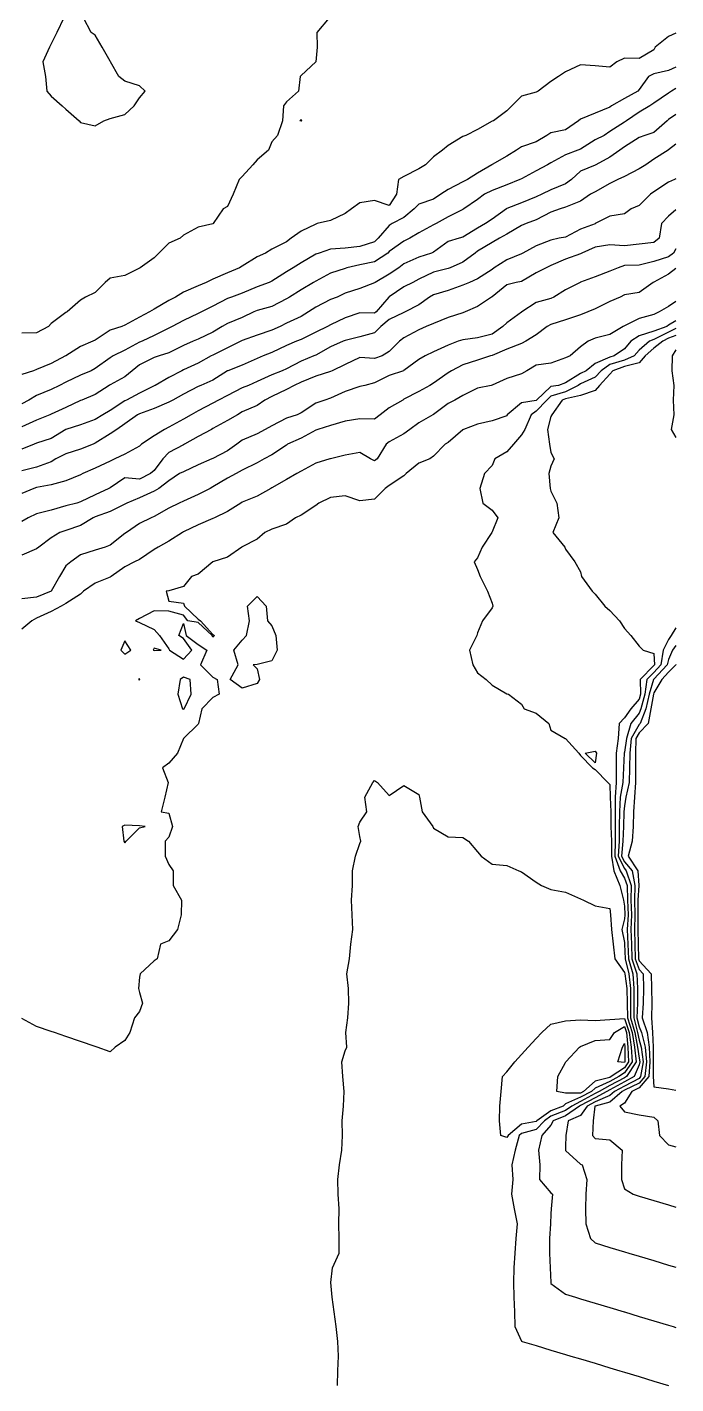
# Model space of a CAD drawing. Header units: metres. Extents: x 2681030 to 2681330, y 1246000 to 1246290.
# Drawn here: x 2681307.93 to 2681330, y 1246029.81 to 1246075.93 of the extents above; entities that cross this region are included whole.
import ezdxf

# ---------------------------------------------------------------- set-up
doc = ezdxf.new("R2010")
doc.units = ezdxf.units.M
doc.layers.add('BASIS_HOEHENLINIEN', color=8, linetype='Continuous')

msp = doc.modelspace()

# ---------------------------------------------------------------- linework, layer by layer
at = {"layer": 'BASIS_HOEHENLINIEN'}
for points, elevation in [([(2681318.206, 1246076.25), (2681317.789, 1246075.75), (2681317.8, 1246075.25), (2681317.751, 1246074.75), (2681317.75, 1246074.749), (2681317.25, 1246074.286), (2681317.224, 1246074.25), (2681317.16, 1246073.75), (2681316.75, 1246073.386), (2681316.649, 1246073.25), (2681316.621, 1246072.75), (2681316.445, 1246072.25), (2681316.25, 1246072.029), (2681316.137, 1246071.75), (2681315.75, 1246071.413), (2681315.612, 1246071.25), (2681315.25, 1246070.848), (2681315.146, 1246070.75), (2681314.939, 1246070.25), (2681314.75, 1246069.831), (2681314.599, 1246069.75), (2681314.258, 1246069.25), (2681314.25, 1246069.244), (2681313.75, 1246069.126), (2681313.25, 1246068.855), (2681313.138, 1246068.75), (2681312.75, 1246068.581), (2681312.408, 1246068.25), (2681312.25, 1246068.091), (2681311.771, 1246067.75), (2681311.75, 1246067.73), (2681311.25, 1246067.491), (2681310.75, 1246067.391), (2681310.58, 1246067.25), (2681310.25, 1246066.904), (2681309.915, 1246066.75), (2681309.75, 1246066.642), (2681309.288, 1246066.25), (2681309.25, 1246066.224), (2681308.75, 1246065.857), (2681308.656, 1246065.75), (2681308.25, 1246065.534), (2681307.75, 1246065.523)], 437), ([(2681309.18, 1246076.25), (2681308.938, 1246075.75), (2681308.75, 1246075.362), (2681308.696, 1246075.25), (2681308.462, 1246074.75), (2681308.56, 1246074.25), (2681308.601, 1246073.75), (2681308.75, 1246073.588), (2681309.119, 1246073.25), (2681309.25, 1246073.136), (2681309.703, 1246072.75), (2681309.75, 1246072.69), (2681310.25, 1246072.572)], 437), ([(2681310.25, 1246072.572), (2681310.541, 1246072.75), (2681310.75, 1246072.829), (2681311.25, 1246072.962), (2681311.57, 1246073.25), (2681311.75, 1246073.523), (2681311.95, 1246073.75), (2681311.75, 1246073.929), (2681311.25, 1246074.088), (2681311.047, 1246074.25), (2681310.771, 1246074.75), (2681310.75, 1246074.776), (2681310.477, 1246075.25), (2681310.25, 1246075.662), (2681310.105, 1246075.75), (2681309.849, 1246076.25)], 437), ([(2681330, 1246075.729), (2681329.75, 1246075.606), (2681329.291, 1246075.25), (2681329.25, 1246075.153), (2681328.75, 1246074.865), (2681328.25, 1246074.87), (2681327.991, 1246074.75), (2681327.75, 1246074.574), (2681327.25, 1246074.611), (2681326.75, 1246074.652), (2681326.25, 1246074.409), (2681326.008, 1246074.25), (2681325.75, 1246074.077), (2681325.317, 1246073.75), (2681325.25, 1246073.724), (2681324.75, 1246073.585), (2681324.423, 1246073.25), (2681324.25, 1246073.086), (2681323.796, 1246072.75), (2681323.75, 1246072.729), (2681323.25, 1246072.448), (2681322.859, 1246072.25), (2681322.75, 1246072.211), (2681322.25, 1246071.909), (2681322.056, 1246071.75), (2681321.75, 1246071.521), (2681321.479, 1246071.25), (2681321.25, 1246071.108), (2681320.75, 1246070.849), (2681320.565, 1246070.75), (2681320.493, 1246070.25), (2681320.25, 1246069.868), (2681319.75, 1246070.041), (2681319.25, 1246069.962), (2681318.962, 1246069.75), (2681318.75, 1246069.593), (2681318.25, 1246069.356), (2681317.797, 1246069.25), (2681317.75, 1246069.235), (2681317.25, 1246068.993), (2681316.914, 1246068.75), (2681316.75, 1246068.633), (2681316.25, 1246068.384), (2681316.038, 1246068.25), (2681315.75, 1246068.116), (2681315.25, 1246067.803), (2681315.158, 1246067.75), (2681314.75, 1246067.573), (2681314.25, 1246067.363), (2681314.016, 1246067.25), (2681313.75, 1246067.139), (2681313.25, 1246066.921), (2681312.98, 1246066.75), (2681312.75, 1246066.636), (2681312.25, 1246066.347), (2681312.098, 1246066.25), (2681311.75, 1246066.066), (2681311.25, 1246065.797), (2681311.147, 1246065.75), (2681310.75, 1246065.623), (2681310.25, 1246065.289), (2681310.167, 1246065.25), (2681309.75, 1246065.076), (2681309.25, 1246064.758), (2681309.236, 1246064.75), (2681308.75, 1246064.495), (2681308.25, 1246064.285), (2681308.148, 1246064.25), (2681307.75, 1246064.117)], 436.5), ([(2681330, 1246074.574), (2681329.75, 1246074.451), (2681329.25, 1246074.343), (2681329.066, 1246074.25), (2681328.75, 1246073.811), (2681328.7, 1246073.75), (2681328.25, 1246073.5), (2681327.813, 1246073.25), (2681327.75, 1246073.205), (2681327.25, 1246073.01), (2681326.75, 1246072.797), (2681326.683, 1246072.75), (2681326.25, 1246072.44), (2681325.75, 1246072.331), (2681325.612, 1246072.25), (2681325.25, 1246072.027), (2681324.75, 1246071.857), (2681324.577, 1246071.75), (2681324.25, 1246071.546), (2681323.75, 1246071.256), (2681323.739, 1246071.25), (2681323.25, 1246070.969), (2681322.909, 1246070.75), (2681322.75, 1246070.665), (2681322.25, 1246070.409), (2681322.005, 1246070.25), (2681321.75, 1246070.086), (2681321.25, 1246069.908), (2681321.1, 1246069.75), (2681320.75, 1246069.456), (2681320.343, 1246069.25), (2681320.25, 1246069.181), (2681319.867, 1246068.75), (2681319.75, 1246068.63), (2681319.25, 1246068.47), (2681318.75, 1246068.41), (2681318.25, 1246068.387), (2681317.865, 1246068.25), (2681317.75, 1246068.21), (2681317.25, 1246067.921), (2681316.979, 1246067.75), (2681316.75, 1246067.612), (2681316.25, 1246067.292), (2681316.159, 1246067.25), (2681315.75, 1246067.098), (2681315.25, 1246066.883), (2681314.88, 1246066.75), (2681314.75, 1246066.699), (2681314.25, 1246066.446), (2681313.864, 1246066.25), (2681313.75, 1246066.194), (2681313.25, 1246065.956), (2681312.867, 1246065.75), (2681312.75, 1246065.694), (2681312.25, 1246065.449), (2681311.843, 1246065.25), (2681311.75, 1246065.215), (2681311.25, 1246064.951), (2681310.854, 1246064.75), (2681310.75, 1246064.687), (2681310.25, 1246064.329), (2681310.105, 1246064.25), (2681309.75, 1246064.097), (2681309.25, 1246063.856), (2681309.035, 1246063.75), (2681308.75, 1246063.614), (2681308.25, 1246063.405), (2681307.993, 1246063.25), (2681307.75, 1246063.124)], 436), ([(2681330, 1246073.842), (2681329.846, 1246073.75), (2681329.75, 1246073.683), (2681329.25, 1246073.35), (2681329.111, 1246073.25), (2681328.75, 1246073.038), (2681328.322, 1246072.75), (2681328.25, 1246072.702), (2681327.75, 1246072.377), (2681327.564, 1246072.25), (2681327.25, 1246072.096), (2681326.75, 1246071.786), (2681326.664, 1246071.75), (2681326.25, 1246071.587), (2681325.75, 1246071.315), (2681325.628, 1246071.25), (2681325.25, 1246071.046), (2681324.75, 1246070.772), (2681324.686, 1246070.75), (2681324.25, 1246070.574), (2681323.75, 1246070.379), (2681323.494, 1246070.25), (2681323.25, 1246070.072), (2681322.785, 1246069.75), (2681322.75, 1246069.728), (2681322.25, 1246069.483), (2681321.84, 1246069.25), (2681321.75, 1246069.204), (2681321.25, 1246068.938), (2681320.951, 1246068.75), (2681320.75, 1246068.649), (2681320.25, 1246068.304), (2681320.197, 1246068.25), (2681319.75, 1246067.951), (2681319.25, 1246067.851), (2681318.807, 1246067.75), (2681318.75, 1246067.728), (2681318.25, 1246067.568), (2681317.75, 1246067.292), (2681317.674, 1246067.25), (2681317.25, 1246067.003), (2681316.861, 1246066.75), (2681316.75, 1246066.69), (2681316.25, 1246066.433), (2681315.75, 1246066.301), (2681315.646, 1246066.25), (2681315.25, 1246066.053), (2681314.75, 1246065.854), (2681314.561, 1246065.75), (2681314.25, 1246065.557), (2681313.75, 1246065.325), (2681313.579, 1246065.25), (2681313.25, 1246065.112), (2681312.75, 1246064.856), (2681312.424, 1246064.75), (2681312.25, 1246064.695), (2681311.75, 1246064.45), (2681311.504, 1246064.25), (2681311.25, 1246064.046), (2681310.75, 1246063.77), (2681310.722, 1246063.75), (2681310.25, 1246063.441), (2681309.788, 1246063.25), (2681309.75, 1246063.233), (2681309.25, 1246063.004), (2681308.75, 1246062.769), (2681308.706, 1246062.75), (2681308.25, 1246062.564), (2681307.75, 1246062.338)], 435.5), ([(2681330, 1246072.964), (2681329.75, 1246072.785), (2681329.704, 1246072.75), (2681329.25, 1246072.351), (2681328.949, 1246072.25), (2681328.75, 1246072.174), (2681328.25, 1246071.86), (2681328.096, 1246071.75), (2681327.75, 1246071.51), (2681327.276, 1246071.25), (2681327.25, 1246071.234), (2681326.75, 1246071.028), (2681326.452, 1246070.75), (2681326.25, 1246070.6), (2681325.75, 1246070.402), (2681325.436, 1246070.25), (2681325.25, 1246070.16), (2681324.75, 1246069.959), (2681324.25, 1246069.761), (2681324.233, 1246069.75), (2681323.75, 1246069.402), (2681323.524, 1246069.25), (2681323.25, 1246069.096), (2681322.75, 1246068.788), (2681322.627, 1246068.75), (2681322.25, 1246068.642), (2681321.75, 1246068.283), (2681321.685, 1246068.25), (2681321.25, 1246068.11), (2681320.75, 1246067.88), (2681320.579, 1246067.75), (2681320.25, 1246067.537), (2681319.767, 1246067.25), (2681319.75, 1246067.236), (2681319.25, 1246067.048), (2681318.75, 1246066.883), (2681318.472, 1246066.75), (2681318.25, 1246066.667), (2681317.75, 1246066.411), (2681317.499, 1246066.25), (2681317.25, 1246066.088), (2681316.75, 1246065.86), (2681316.533, 1246065.75), (2681316.25, 1246065.624), (2681315.75, 1246065.458), (2681315.25, 1246065.273), (2681315.203, 1246065.25), (2681314.75, 1246065.031), (2681314.25, 1246064.782), (2681314.186, 1246064.75), (2681313.75, 1246064.511), (2681313.25, 1246064.279), (2681313.189, 1246064.25), (2681312.75, 1246064.023), (2681312.28, 1246063.75), (2681312.25, 1246063.737), (2681311.75, 1246063.487), (2681311.305, 1246063.25), (2681311.25, 1246063.226), (2681310.75, 1246062.897), (2681310.507, 1246062.75), (2681310.25, 1246062.595), (2681309.75, 1246062.409), (2681309.25, 1246062.251), (2681309.248, 1246062.25), (2681308.75, 1246061.942), (2681308.25, 1246061.786), (2681308.173, 1246061.75), (2681307.75, 1246061.582)], 435), ([(2681317.259, 1246072.75), (2681317.25, 1246072.735), (2681317.202, 1246072.75), (2681317.25, 1246072.785), (2681317.259, 1246072.75)], 437), ([(2681330, 1246071.949), (2681329.75, 1246071.755), (2681329.742, 1246071.75), (2681329.25, 1246071.438), (2681328.977, 1246071.25), (2681328.75, 1246071.108), (2681328.25, 1246070.857), (2681328.022, 1246070.75), (2681327.75, 1246070.609), (2681327.25, 1246070.331), (2681327.096, 1246070.25), (2681326.75, 1246070.012), (2681326.25, 1246069.81), (2681326.063, 1246069.75), (2681325.75, 1246069.643), (2681325.25, 1246069.377), (2681324.908, 1246069.25), (2681324.75, 1246069.186), (2681324.25, 1246068.892), (2681324.002, 1246068.75), (2681323.75, 1246068.612), (2681323.25, 1246068.315), (2681323.171, 1246068.25), (2681322.75, 1246067.945), (2681322.317, 1246067.75), (2681322.25, 1246067.721), (2681321.75, 1246067.604), (2681321.25, 1246067.358), (2681321.046, 1246067.25), (2681320.75, 1246067.101), (2681320.25, 1246066.76), (2681320.239, 1246066.75), (2681319.802, 1246066.25), (2681319.75, 1246066.205), (2681319.25, 1246066.218), (2681318.75, 1246066.045), (2681318.25, 1246065.808), (2681318.147, 1246065.75), (2681317.75, 1246065.561), (2681317.25, 1246065.313), (2681317.09, 1246065.25), (2681316.75, 1246065.108), (2681316.25, 1246064.869), (2681315.96, 1246064.75), (2681315.75, 1246064.665), (2681315.25, 1246064.434), (2681314.763, 1246064.25), (2681314.75, 1246064.245), (2681314.25, 1246063.933), (2681313.835, 1246063.75), (2681313.75, 1246063.717), (2681313.25, 1246063.449), (2681312.888, 1246063.25), (2681312.75, 1246063.177), (2681312.25, 1246062.97), (2681311.75, 1246062.78), (2681311.682, 1246062.75), (2681311.25, 1246062.444), (2681310.977, 1246062.25), (2681310.75, 1246062.102), (2681310.25, 1246061.781), (2681310.174, 1246061.75), (2681309.75, 1246061.586), (2681309.25, 1246061.427), (2681308.91, 1246061.25), (2681308.75, 1246061.155), (2681308.25, 1246060.972), (2681307.75, 1246060.846)], 434.5), ([(2681330, 1246070.775), (2681329.95, 1246070.75), (2681329.75, 1246070.66), (2681329.25, 1246070.329), (2681329.131, 1246070.25), (2681328.75, 1246069.867), (2681328.484, 1246069.75), (2681328.25, 1246069.578), (2681327.75, 1246069.503), (2681327.256, 1246069.25), (2681327.25, 1246069.248), (2681326.75, 1246069.062), (2681326.25, 1246068.794), (2681326.027, 1246068.75), (2681325.75, 1246068.691), (2681325.25, 1246068.499), (2681324.791, 1246068.25), (2681324.75, 1246068.227), (2681324.25, 1246068.018), (2681323.822, 1246067.75), (2681323.75, 1246067.692), (2681323.25, 1246067.376), (2681322.975, 1246067.25), (2681322.75, 1246067.159), (2681322.25, 1246066.973), (2681321.75, 1246066.828), (2681321.618, 1246066.75), (2681321.25, 1246066.487), (2681320.791, 1246066.25), (2681320.75, 1246066.23), (2681320.25, 1246065.986), (2681319.965, 1246065.75), (2681319.75, 1246065.534), (2681319.25, 1246065.406), (2681318.75, 1246065.275), (2681318.683, 1246065.25), (2681318.25, 1246065.063), (2681317.75, 1246064.778), (2681317.682, 1246064.75), (2681317.25, 1246064.574), (2681316.75, 1246064.311), (2681316.61, 1246064.25), (2681316.25, 1246064.105), (2681315.75, 1246063.877), (2681315.459, 1246063.75), (2681315.25, 1246063.668), (2681314.75, 1246063.408), (2681314.441, 1246063.25), (2681314.25, 1246063.15), (2681313.75, 1246062.886), (2681313.51, 1246062.75), (2681313.25, 1246062.602), (2681312.75, 1246062.334), (2681312.606, 1246062.25), (2681312.25, 1246062.031), (2681311.821, 1246061.75), (2681311.75, 1246061.684), (2681311.25, 1246061.412), (2681310.915, 1246061.25), (2681310.75, 1246061.171), (2681310.25, 1246060.94), (2681309.829, 1246060.75), (2681309.75, 1246060.714), (2681309.25, 1246060.504), (2681308.75, 1246060.364), (2681308.25, 1246060.282), (2681308.161, 1246060.25), (2681307.75, 1246060.079)], 434), ([(2681330, 1246069.716), (2681329.75, 1246069.507), (2681329.513, 1246069.25), (2681329.43, 1246068.75), (2681329.25, 1246068.606), (2681328.75, 1246068.547), (2681328.25, 1246068.5), (2681327.75, 1246068.525), (2681327.25, 1246068.452), (2681326.802, 1246068.25), (2681326.75, 1246068.223), (2681326.25, 1246068.046), (2681325.75, 1246067.827), (2681325.592, 1246067.75), (2681325.25, 1246067.575), (2681324.75, 1246067.284), (2681324.572, 1246067.25), (2681324.25, 1246067.166), (2681323.75, 1246066.762), (2681323.726, 1246066.75), (2681323.25, 1246066.436), (2681322.828, 1246066.25), (2681322.75, 1246066.219), (2681322.25, 1246066.063), (2681321.75, 1246065.859), (2681321.506, 1246065.75), (2681321.25, 1246065.637), (2681320.75, 1246065.369), (2681320.598, 1246065.25), (2681320.25, 1246064.9), (2681320.012, 1246064.75), (2681319.75, 1246064.663), (2681319.25, 1246064.702), (2681318.75, 1246064.465), (2681318.303, 1246064.25), (2681318.25, 1246064.227), (2681317.75, 1246064.061), (2681317.25, 1246063.855), (2681317.01, 1246063.75), (2681316.75, 1246063.615), (2681316.25, 1246063.373), (2681316.017, 1246063.25), (2681315.75, 1246063.065), (2681315.25, 1246062.852), (2681315.084, 1246062.75), (2681314.75, 1246062.557), (2681314.25, 1246062.279), (2681314.203, 1246062.25), (2681313.75, 1246062.015), (2681313.282, 1246061.75), (2681313.25, 1246061.725), (2681312.75, 1246061.471), (2681312.543, 1246061.25), (2681312.25, 1246060.858), (2681312.131, 1246060.75), (2681311.75, 1246060.557), (2681311.25, 1246060.602), (2681310.75, 1246060.271), (2681310.709, 1246060.25), (2681310.25, 1246060.034), (2681309.75, 1246059.788), (2681309.624, 1246059.75), (2681309.25, 1246059.65), (2681308.75, 1246059.512), (2681308.25, 1246059.379), (2681307.968, 1246059.25), (2681307.75, 1246059.124)], 433.5), ([(2681330, 1246068.396), (2681329.914, 1246068.25), (2681329.75, 1246068.122), (2681329.25, 1246067.967), (2681328.75, 1246067.834), (2681328.25, 1246067.828), (2681328.038, 1246067.75), (2681327.75, 1246067.631), (2681327.25, 1246067.442), (2681326.75, 1246067.255), (2681326.742, 1246067.25), (2681326.25, 1246067.002), (2681325.851, 1246066.75), (2681325.75, 1246066.7), (2681325.25, 1246066.572), (2681324.761, 1246066.25), (2681324.75, 1246066.244), (2681324.25, 1246065.878), (2681324.109, 1246065.75), (2681323.75, 1246065.495), (2681323.25, 1246065.372), (2681322.75, 1246065.301), (2681322.599, 1246065.25), (2681322.25, 1246065.114), (2681321.75, 1246064.887), (2681321.475, 1246064.75), (2681321.25, 1246064.626), (2681320.75, 1246064.256), (2681320.731, 1246064.25), (2681320.25, 1246064.086), (2681319.75, 1246063.839), (2681319.418, 1246063.75), (2681319.25, 1246063.71), (2681318.75, 1246063.544), (2681318.25, 1246063.316), (2681318.056, 1246063.25), (2681317.75, 1246063.144), (2681317.25, 1246062.815), (2681317.119, 1246062.75), (2681316.75, 1246062.634), (2681316.25, 1246062.376), (2681316.027, 1246062.25), (2681315.75, 1246062.103), (2681315.25, 1246061.888), (2681315.061, 1246061.75), (2681314.75, 1246061.526), (2681314.25, 1246061.266), (2681314.216, 1246061.25), (2681313.75, 1246061.045), (2681313.25, 1246060.814), (2681313.119, 1246060.75), (2681312.75, 1246060.501), (2681312.412, 1246060.25), (2681312.25, 1246060.151), (2681311.75, 1246059.93), (2681311.32, 1246059.75), (2681311.25, 1246059.716), (2681310.75, 1246059.459), (2681310.25, 1246059.286), (2681310.175, 1246059.25), (2681309.75, 1246058.987), (2681309.25, 1246058.822), (2681309.045, 1246058.75), (2681308.75, 1246058.568), (2681308.332, 1246058.25), (2681308.25, 1246058.193), (2681307.75, 1246057.981)], 433), ([(2681330, 1246067.721), (2681329.75, 1246067.531), (2681329.25, 1246067.262), (2681329.227, 1246067.25), (2681328.75, 1246066.913), (2681328.25, 1246066.83), (2681328.105, 1246066.75), (2681327.75, 1246066.605), (2681327.25, 1246066.358), (2681327.007, 1246066.25), (2681326.75, 1246066.154), (2681326.25, 1246065.983), (2681325.75, 1246065.821), (2681325.616, 1246065.75), (2681325.25, 1246065.47), (2681324.897, 1246065.25), (2681324.75, 1246065.179), (2681324.25, 1246064.984), (2681323.75, 1246064.764), (2681323.697, 1246064.75), (2681323.25, 1246064.611), (2681322.75, 1246064.444), (2681322.365, 1246064.25), (2681322.25, 1246064.179), (2681321.75, 1246063.822), (2681321.631, 1246063.75), (2681321.25, 1246063.547), (2681320.75, 1246063.279), (2681320.714, 1246063.25), (2681320.25, 1246062.986), (2681319.935, 1246062.75), (2681319.75, 1246062.6), (2681319.25, 1246062.613), (2681318.75, 1246062.531), (2681318.25, 1246062.391), (2681317.815, 1246062.25), (2681317.75, 1246062.228), (2681317.25, 1246061.955), (2681316.791, 1246061.75), (2681316.75, 1246061.721), (2681316.25, 1246061.386), (2681315.99, 1246061.25), (2681315.75, 1246061.116), (2681315.25, 1246060.873), (2681315.036, 1246060.75), (2681314.75, 1246060.6), (2681314.25, 1246060.303), (2681314.154, 1246060.25), (2681313.75, 1246060.039), (2681313.25, 1246059.814), (2681313.103, 1246059.75), (2681312.75, 1246059.571), (2681312.25, 1246059.292), (2681312.144, 1246059.25), (2681311.75, 1246059.058), (2681311.307, 1246058.75), (2681311.25, 1246058.711), (2681310.75, 1246058.316), (2681310.584, 1246058.25), (2681310.25, 1246058.151), (2681309.75, 1246057.988), (2681309.417, 1246057.75), (2681309.25, 1246057.619), (2681309.026, 1246057.25), (2681308.75, 1246056.756), (2681308.745, 1246056.75), (2681308.25, 1246056.55), (2681307.75, 1246056.497)], 432.5), ([(2681330, 1246066.598), (2681329.75, 1246066.434), (2681329.436, 1246066.25), (2681329.25, 1246066.155), (2681328.75, 1246066.026), (2681328.25, 1246065.777), (2681328.202, 1246065.75), (2681327.75, 1246065.477), (2681327.25, 1246065.359), (2681327.018, 1246065.25), (2681326.75, 1246065.062), (2681326.398, 1246064.75), (2681326.25, 1246064.683), (2681325.75, 1246064.507), (2681325.25, 1246064.44), (2681324.924, 1246064.25), (2681324.75, 1246064.148), (2681324.25, 1246063.982), (2681323.75, 1246063.756), (2681323.717, 1246063.75), (2681323.25, 1246063.66), (2681322.75, 1246063.405), (2681322.479, 1246063.25), (2681322.25, 1246063.132), (2681321.75, 1246062.762), (2681321.726, 1246062.75), (2681321.25, 1246062.481), (2681320.952, 1246062.25), (2681320.75, 1246062.105), (2681320.25, 1246061.829), (2681320.146, 1246061.75), (2681319.841, 1246061.25), (2681319.75, 1246061.191), (2681319.615, 1246061.25), (2681319.25, 1246061.465), (2681318.75, 1246061.382), (2681318.25, 1246061.258), (2681318.224, 1246061.25), (2681317.75, 1246061.103), (2681317.25, 1246060.829), (2681317.108, 1246060.75), (2681316.75, 1246060.556), (2681316.25, 1246060.264), (2681316.225, 1246060.25), (2681315.75, 1246059.987), (2681315.25, 1246059.781), (2681315.195, 1246059.75), (2681314.75, 1246059.464), (2681314.301, 1246059.25), (2681314.25, 1246059.222), (2681313.75, 1246059.006), (2681313.25, 1246058.768), (2681313.215, 1246058.75), (2681312.75, 1246058.454), (2681312.393, 1246058.25), (2681312.25, 1246058.167), (2681311.75, 1246057.828), (2681311.588, 1246057.75), (2681311.25, 1246057.584), (2681310.791, 1246057.25), (2681310.75, 1246057.226), (2681310.25, 1246057.025), (2681309.849, 1246056.75), (2681309.75, 1246056.648), (2681309.25, 1246056.338), (2681309.085, 1246056.25), (2681308.75, 1246056.06), (2681308.25, 1246055.842), (2681308.085, 1246055.75), (2681307.75, 1246055.458)], 432), ([(2681330, 1246065.947), (2681329.75, 1246065.792), (2681329.69, 1246065.75), (2681329.25, 1246065.594), (2681328.75, 1246065.44), (2681328.464, 1246065.25), (2681328.25, 1246064.989), (2681327.903, 1246064.75), (2681327.75, 1246064.714), (2681327.25, 1246064.494), (2681326.943, 1246064.25), (2681326.75, 1246064.158), (2681326.25, 1246063.84), (2681326.005, 1246063.75), (2681325.75, 1246063.716), (2681325.263, 1246063.25), (2681325.25, 1246063.236), (2681324.75, 1246063.158), (2681324.263, 1246062.75), (2681324.25, 1246062.717), (2681323.75, 1246062.544), (2681323.25, 1246062.431), (2681322.777, 1246062.25), (2681322.75, 1246062.234), (2681322.25, 1246061.808), (2681322.15, 1246061.75), (2681321.75, 1246061.345), (2681321.632, 1246061.25), (2681321.25, 1246061.104), (2681320.825, 1246060.75), (2681320.75, 1246060.674), (2681320.25, 1246060.352), (2681320.107, 1246060.25), (2681319.75, 1246059.884), (2681319.25, 1246059.825), (2681318.75, 1246059.997), (2681318.25, 1246059.937), (2681317.855, 1246059.75), (2681317.75, 1246059.667), (2681317.25, 1246059.342), (2681317.06, 1246059.25), (2681316.75, 1246059.028), (2681316.25, 1246058.858), (2681316.022, 1246058.75), (2681315.75, 1246058.518), (2681315.25, 1246058.263), (2681315.231, 1246058.25), (2681314.75, 1246057.908), (2681314.25, 1246057.751), (2681314.249, 1246057.75), (2681313.75, 1246057.338), (2681313.518, 1246057.25), (2681313.25, 1246056.912), (2681312.75, 1246056.764), (2681312.659, 1246056.75), (2681312.75, 1246056.411), (2681313.25, 1246056.351), (2681313.288, 1246056.25), (2681313.75, 1246055.803), (2681313.831, 1246055.75), (2681314.25, 1246055.285), (2681314.3, 1246055.25), (2681314.25, 1246055.196), (2681314.225, 1246055.25), (2681313.75, 1246055.69), (2681313.394, 1246055.75), (2681313.25, 1246055.937), (2681312.75, 1246056.075), (2681312.25, 1246056.085), (2681311.75, 1246055.82), (2681311.622, 1246055.75), (2681311.75, 1246055.687), (2681312.25, 1246055.454), (2681312.435, 1246055.25), (2681312.75, 1246054.796), (2681312.778, 1246054.75), (2681313.25, 1246054.44), (2681313.533, 1246054.75), (2681313.25, 1246055.144), (2681313.09, 1246055.25), (2681313.25, 1246055.652), (2681313.342, 1246055.25), (2681313.75, 1246054.945), (2681314.045, 1246054.75), (2681313.828, 1246054.25), (2681314.25, 1246053.83), (2681314.396, 1246053.75), (2681314.463, 1246053.25), (2681314.25, 1246053.144), (2681313.877, 1246052.75), (2681313.761, 1246052.25), (2681313.75, 1246052.237), (2681313.25, 1246051.75), (2681313.25, 1246051.75), (2681313.044, 1246051.25), (2681312.75, 1246050.906), (2681312.534, 1246050.75), (2681312.733, 1246050.25), (2681312.618, 1246049.75), (2681312.49, 1246049.25), (2681312.75, 1246049.207), (2681312.876, 1246048.75), (2681312.75, 1246048.387), (2681312.623, 1246048.25), (2681312.627, 1246047.75), (2681312.75, 1246047.463), (2681312.895, 1246047.25), (2681312.896, 1246046.75), (2681313.179, 1246046.25), (2681313.167, 1246045.75), (2681313.045, 1246045.25), (2681312.75, 1246044.87), (2681312.472, 1246044.75), (2681312.354, 1246044.25), (2681312.25, 1246044.189), (2681311.77, 1246043.75), (2681311.75, 1246043.628), (2681311.718, 1246043.25), (2681311.75, 1246043.109), (2681311.854, 1246042.75), (2681311.75, 1246042.463), (2681311.587, 1246042.25), (2681311.427, 1246041.75), (2681311.25, 1246041.478), (2681310.927, 1246041.25), (2681310.75, 1246041.097), (2681310.309, 1246041.25), (2681310.25, 1246041.271), (2681309.75, 1246041.443), (2681309.25, 1246041.615), (2681308.859, 1246041.75), (2681308.75, 1246041.788), (2681308.25, 1246041.953), (2681307.75, 1246042.231)], 431.5), ([(2681330, 1246065.68), (2681329.75, 1246065.559), (2681329.25, 1246065.312), (2681329.105, 1246065.25), (2681328.75, 1246064.944), (2681328.584, 1246064.75), (2681328.25, 1246064.604), (2681327.75, 1246064.459), (2681327.458, 1246064.25), (2681327.25, 1246064.031), (2681326.75, 1246063.807), (2681326.674, 1246063.75), (2681326.25, 1246063.534), (2681325.75, 1246063.38), (2681325.614, 1246063.25), (2681325.25, 1246062.875), (2681325.072, 1246062.75), (2681324.867, 1246062.25), (2681324.75, 1246062.073), (2681324.477, 1246061.75), (2681324.25, 1246061.491), (2681323.839, 1246061.25), (2681323.75, 1246061.027), (2681323.484, 1246060.75), (2681323.333, 1246060.25), (2681323.432, 1246059.75), (2681323.75, 1246059.508), (2681323.943, 1246059.25), (2681323.75, 1246058.766), (2681323.742, 1246058.75), (2681323.405, 1246058.25), (2681323.25, 1246057.889), (2681323.137, 1246057.75), (2681323.25, 1246057.496), (2681323.346, 1246057.25), (2681323.594, 1246056.75), (2681323.75, 1246056.344), (2681323.772, 1246056.25), (2681323.75, 1246056.19), (2681323.421, 1246055.75), (2681323.25, 1246055.343), (2681323.228, 1246055.25), (2681322.974, 1246054.75), (2681323.098, 1246054.25), (2681323.25, 1246053.976), (2681323.544, 1246053.75), (2681323.75, 1246053.559), (2681324.25, 1246053.261), (2681324.303, 1246053.25), (2681324.75, 1246052.91), (2681324.837, 1246052.75), (2681325.25, 1246052.609), (2681325.678, 1246052.25), (2681325.75, 1246052.03), (2681326.229, 1246051.75), (2681326.25, 1246051.743), (2681326.699, 1246051.25), (2681326.75, 1246051.17), (2681327.164, 1246050.75), (2681327.25, 1246050.69), (2681327.68, 1246050.25), (2681327.75, 1246050.185), (2681327.767, 1246049.75), (2681327.784, 1246049.25), (2681327.792, 1246048.75), (2681327.806, 1246048.25), (2681327.811, 1246047.75), (2681327.891, 1246047.25), (2681328.098, 1246046.75), (2681328.216, 1246046.25), (2681328.25, 1246046.047), (2681328.261, 1246045.75), (2681328.25, 1246045.61), (2681328.158, 1246045.25), (2681328.25, 1246044.805), (2681328.254, 1246044.75), (2681328.273, 1246044.25), (2681328.398, 1246043.75), (2681328.451, 1246043.25), (2681328.455, 1246042.75), (2681328.458, 1246042.25), (2681328.603, 1246041.75), (2681328.695, 1246041.25), (2681328.75, 1246040.874), (2681328.769, 1246040.75), (2681328.75, 1246040.647), (2681328.583, 1246040.25), (2681328.25, 1246040.071), (2681327.75, 1246039.802), (2681327.653, 1246039.75), (2681327.25, 1246039.533), (2681326.75, 1246039.264), (2681326.724, 1246039.25), (2681326.25, 1246038.915), (2681325.829, 1246038.75), (2681325.75, 1246038.6), (2681325.435, 1246038.25), (2681325.326, 1246037.75), (2681325.369, 1246037.25), (2681325.357, 1246036.75), (2681325.75, 1246036.305), (2681325.798, 1246036.25), (2681325.759, 1246035.75), (2681325.75, 1246035.591), (2681325.732, 1246035.25), (2681325.696, 1246034.75), (2681325.706, 1246034.25), (2681325.723, 1246033.75), (2681325.741, 1246033.25), (2681325.75, 1246033.222), (2681326.25, 1246032.85), (2681326.583, 1246032.75), (2681326.75, 1246032.7), (2681327.25, 1246032.549), (2681327.75, 1246032.399), (2681328.246, 1246032.25), (2681328.25, 1246032.249), (2681328.75, 1246032.098), (2681329.25, 1246031.948), (2681329.75, 1246031.798), (2681329.908, 1246031.75), (2681330, 1246031.722)], 431), ([(2681330, 1246065.449), (2681329.75, 1246065.353), (2681329.555, 1246065.25), (2681329.25, 1246065.021), (2681328.958, 1246064.75), (2681328.75, 1246064.519), (2681328.25, 1246064.39), (2681327.857, 1246064.25), (2681327.75, 1246064.128), (2681327.404, 1246063.75), (2681327.25, 1246063.572), (2681326.75, 1246063.411), (2681326.25, 1246063.295), (2681326.133, 1246063.25), (2681325.784, 1246062.75), (2681325.75, 1246062.69), (2681325.638, 1246062.25), (2681325.695, 1246061.75), (2681325.75, 1246061.468), (2681325.856, 1246061.25), (2681325.75, 1246061.004), (2681325.678, 1246060.75), (2681325.718, 1246060.25), (2681325.75, 1246060.156), (2681325.947, 1246059.75), (2681326.014, 1246059.25), (2681325.811, 1246058.75), (2681326.225, 1246058.25), (2681326.25, 1246058.186), (2681326.563, 1246057.75), (2681326.75, 1246057.411), (2681326.792, 1246057.25), (2681327.155, 1246056.75), (2681327.25, 1246056.649), (2681327.583, 1246056.25), (2681327.75, 1246056.099), (2681328.082, 1246055.75), (2681328.25, 1246055.481), (2681328.466, 1246055.25), (2681328.75, 1246054.881), (2681328.889, 1246054.75), (2681329.25, 1246054.632), (2681329.275, 1246054.25), (2681329.25, 1246054.223), (2681328.784, 1246053.75), (2681328.798, 1246053.25), (2681328.75, 1246053.081), (2681328.468, 1246052.75), (2681328.25, 1246052.448), (2681328.072, 1246052.25), (2681328.031, 1246051.75), (2681327.968, 1246051.25), (2681327.972, 1246050.75), (2681327.972, 1246050.25), (2681327.938, 1246049.75), (2681327.933, 1246049.25), (2681327.934, 1246048.75), (2681327.936, 1246048.25), (2681327.926, 1246047.75), (2681328.105, 1246047.25), (2681328.25, 1246046.997), (2681328.339, 1246046.75), (2681328.357, 1246046.25), (2681328.374, 1246045.75), (2681328.341, 1246045.25), (2681328.369, 1246044.75), (2681328.387, 1246044.25), (2681328.538, 1246043.75), (2681328.574, 1246043.25), (2681328.572, 1246042.75), (2681328.566, 1246042.25), (2681328.698, 1246041.75), (2681328.75, 1246041.487), (2681328.817, 1246041.25), (2681328.884, 1246040.75), (2681328.801, 1246040.25), (2681328.75, 1246040.191), (2681328.25, 1246039.93), (2681327.915, 1246039.75), (2681327.75, 1246039.609), (2681327.25, 1246039.392), (2681326.986, 1246039.25), (2681326.75, 1246038.929), (2681326.338, 1246038.75), (2681326.257, 1246038.25), (2681326.25, 1246037.86), (2681326.248, 1246037.75), (2681326.25, 1246037.736), (2681326.75, 1246037.274), (2681326.807, 1246037.25), (2681326.972, 1246036.75), (2681326.939, 1246036.25), (2681326.922, 1246035.75), (2681326.939, 1246035.25), (2681327.091, 1246034.75), (2681327.25, 1246034.595), (2681327.75, 1246034.445), (2681328.25, 1246034.295), (2681328.398, 1246034.25), (2681328.75, 1246034.144), (2681329.25, 1246033.994), (2681329.75, 1246033.843), (2681330, 1246033.768)], 430.5), ([(2681330, 1246064.956), (2681329.876, 1246064.75), (2681329.865, 1246064.25), (2681329.933, 1246063.75), (2681329.91, 1246063.25), (2681329.93, 1246062.75), (2681329.841, 1246062.25), (2681330, 1246061.982)], 430), ([(2681315.836, 1246053.75), (2681315.75, 1246053.619), (2681315.25, 1246053.46), (2681314.842, 1246053.75), (2681315.113, 1246054.25), (2681314.961, 1246054.75), (2681315.25, 1246055.094), (2681315.396, 1246055.25), (2681315.493, 1246055.75), (2681315.432, 1246056.25), (2681315.75, 1246056.574), (2681316.064, 1246056.25), (2681316.109, 1246055.75), (2681316.25, 1246055.575), (2681316.391, 1246055.25), (2681316.432, 1246054.75), (2681316.25, 1246054.388), (2681315.75, 1246054.263), (2681315.618, 1246054.25), (2681315.75, 1246054.11), (2681315.836, 1246053.75)], 431.5), ([(2681330, 1246055.506), (2681329.844, 1246055.25), (2681329.75, 1246055.107), (2681329.564, 1246054.75), (2681329.486, 1246054.25), (2681329.25, 1246053.992), (2681329.012, 1246053.75), (2681328.944, 1246053.25), (2681328.811, 1246052.75), (2681328.75, 1246052.605), (2681328.467, 1246052.25), (2681328.322, 1246051.75), (2681328.25, 1246051.283), (2681328.241, 1246051.25), (2681328.215, 1246050.75), (2681328.198, 1246050.25), (2681328.109, 1246049.75), (2681328.083, 1246049.25), (2681328.076, 1246048.75), (2681328.066, 1246048.25), (2681328.04, 1246047.75), (2681328.25, 1246047.325), (2681328.313, 1246047.25), (2681328.474, 1246046.75), (2681328.472, 1246046.25), (2681328.486, 1246045.75), (2681328.464, 1246045.25), (2681328.485, 1246044.75), (2681328.5, 1246044.25), (2681328.677, 1246043.75), (2681328.696, 1246043.25), (2681328.689, 1246042.75), (2681328.675, 1246042.25), (2681328.75, 1246041.946), (2681328.834, 1246041.75), (2681328.953, 1246041.25), (2681328.999, 1246040.75), (2681328.942, 1246040.25), (2681328.75, 1246040.029), (2681328.25, 1246039.789), (2681328.177, 1246039.75), (2681327.75, 1246039.386), (2681327.25, 1246039.251), (2681327.247, 1246039.25), (2681327.19, 1246038.75), (2681327.158, 1246038.25), (2681327.25, 1246038.151), (2681327.75, 1246038.104), (2681328.172, 1246037.75), (2681328.147, 1246037.25), (2681328.155, 1246036.75), (2681328.25, 1246036.435), (2681328.55, 1246036.25), (2681328.75, 1246036.19), (2681329.25, 1246036.04), (2681329.75, 1246035.889), (2681330, 1246035.814)], 430), ([(2681311.25, 1246054.61), (2681311.463, 1246054.75), (2681311.25, 1246055.062), (2681311.115, 1246054.75), (2681311.25, 1246054.61)], 431.5), ([(2681330, 1246054.907), (2681329.884, 1246054.75), (2681329.75, 1246054.433), (2681329.698, 1246054.25), (2681329.25, 1246053.76), (2681329.24, 1246053.75), (2681329.09, 1246053.25), (2681328.98, 1246052.75), (2681328.783, 1246052.25), (2681328.75, 1246052.217), (2681328.483, 1246051.75), (2681328.437, 1246051.25), (2681328.423, 1246050.75), (2681328.412, 1246050.25), (2681328.301, 1246049.75), (2681328.25, 1246049.454), (2681328.232, 1246049.25), (2681328.218, 1246048.75), (2681328.196, 1246048.25), (2681328.154, 1246047.75), (2681328.25, 1246047.556), (2681328.508, 1246047.25), (2681328.608, 1246046.75), (2681328.587, 1246046.25), (2681328.598, 1246045.75), (2681328.587, 1246045.25), (2681328.6, 1246044.75), (2681328.614, 1246044.25), (2681328.75, 1246043.893), (2681328.882, 1246043.75), (2681328.9, 1246043.25), (2681328.889, 1246042.75), (2681328.849, 1246042.25), (2681329.021, 1246041.75), (2681329.088, 1246041.25), (2681329.114, 1246040.75), (2681329.084, 1246040.25), (2681328.75, 1246039.867), (2681328.5, 1246039.75), (2681328.25, 1246039.348), (2681328.095, 1246039.25), (2681328.25, 1246039.048), (2681328.75, 1246038.949), (2681329.25, 1246038.87), (2681329.387, 1246038.75), (2681329.441, 1246038.25), (2681329.75, 1246037.935), (2681330, 1246037.86)], 429.5), ([(2681312.25, 1246054.732), (2681312.49, 1246054.75), (2681312.25, 1246054.819), (2681312.218, 1246054.75), (2681312.25, 1246054.732)], 431.5), ([(2681330, 1246054.258), (2681329.997, 1246054.25), (2681329.75, 1246054.003), (2681329.527, 1246053.75), (2681329.25, 1246053.295), (2681329.236, 1246053.25), (2681329.15, 1246052.75), (2681329.06, 1246052.25), (2681328.75, 1246051.937), (2681328.643, 1246051.75), (2681328.631, 1246051.25), (2681328.626, 1246050.75), (2681328.622, 1246050.25), (2681328.589, 1246049.75), (2681328.561, 1246049.25), (2681328.551, 1246048.75), (2681328.517, 1246048.25), (2681328.373, 1246047.75), (2681328.703, 1246047.25), (2681328.743, 1246046.75), (2681328.702, 1246046.25), (2681328.71, 1246045.75), (2681328.71, 1246045.25), (2681328.716, 1246044.75), (2681328.728, 1246044.25), (2681328.75, 1246044.192), (2681329.157, 1246043.75), (2681329.169, 1246043.25), (2681329.178, 1246042.75), (2681329.175, 1246042.25), (2681329.208, 1246041.75), (2681329.224, 1246041.25), (2681329.229, 1246040.75), (2681329.225, 1246040.25), (2681329.25, 1246039.904), (2681329.75, 1246039.84), (2681330, 1246039.794)], 429), ([(2681311.75, 1246053.736), (2681311.768, 1246053.75), (2681311.75, 1246053.769), (2681311.722, 1246053.75), (2681311.75, 1246053.736)], 431.5), ([(2681313.25, 1246052.739), (2681313.274, 1246052.75), (2681313.508, 1246053.25), (2681313.481, 1246053.75), (2681313.25, 1246053.827), (2681313.139, 1246053.75), (2681313.053, 1246053.25), (2681313.212, 1246052.75), (2681313.25, 1246052.739)], 431.5), ([(2681327.303, 1246051.25), (2681327.25, 1246050.919), (2681326.91, 1246051.25), (2681327.25, 1246051.317), (2681327.303, 1246051.25)], 431), ([(2681318.488, 1246029.75), (2681318.502, 1246030.25), (2681318.522, 1246030.75), (2681318.505, 1246031.25), (2681318.448, 1246031.75), (2681318.379, 1246032.25), (2681318.305, 1246032.75), (2681318.267, 1246033.25), (2681318.32, 1246033.75), (2681318.54, 1246034.25), (2681318.547, 1246034.75), (2681318.537, 1246035.25), (2681318.544, 1246035.75), (2681318.514, 1246036.25), (2681318.497, 1246036.75), (2681318.556, 1246037.25), (2681318.632, 1246037.75), (2681318.66, 1246038.25), (2681318.648, 1246038.75), (2681318.691, 1246039.25), (2681318.717, 1246039.75), (2681318.666, 1246040.25), (2681318.632, 1246040.75), (2681318.75, 1246041.124), (2681318.804, 1246041.25), (2681318.771, 1246041.75), (2681318.838, 1246042.25), (2681318.872, 1246042.75), (2681318.867, 1246043.25), (2681318.801, 1246043.75), (2681318.899, 1246044.25), (2681318.947, 1246044.75), (2681319.011, 1246045.25), (2681318.993, 1246045.75), (2681318.963, 1246046.25), (2681319.003, 1246046.75), (2681318.994, 1246047.25), (2681319.098, 1246047.75), (2681319.25, 1246048.173), (2681319.282, 1246048.25), (2681319.25, 1246048.419), (2681319.196, 1246048.75), (2681319.25, 1246048.897), (2681319.485, 1246049.25), (2681319.422, 1246049.75), (2681319.695, 1246050.25), (2681319.75, 1246050.321), (2681319.853, 1246050.25), (2681320.25, 1246049.812), (2681320.75, 1246050.143), (2681321.25, 1246049.846), (2681321.277, 1246049.75), (2681321.367, 1246049.25), (2681321.732, 1246048.75), (2681321.75, 1246048.696), (2681322.25, 1246048.4), (2681322.75, 1246048.38), (2681322.942, 1246048.25), (2681323.25, 1246047.887), (2681323.378, 1246047.75), (2681323.75, 1246047.469), (2681324.25, 1246047.428), (2681324.655, 1246047.25), (2681324.75, 1246047.207), (2681325.25, 1246046.862), (2681325.424, 1246046.75), (2681325.75, 1246046.616), (2681326.25, 1246046.523), (2681326.75, 1246046.299), (2681326.852, 1246046.25), (2681327.25, 1246046.057), (2681327.75, 1246045.961), (2681327.773, 1246045.75), (2681327.805, 1246045.25), (2681327.863, 1246044.75), (2681327.918, 1246044.25), (2681328.25, 1246043.785), (2681328.258, 1246043.75), (2681328.329, 1246043.25), (2681328.338, 1246042.75), (2681328.35, 1246042.25), (2681328.508, 1246041.75), (2681328.587, 1246041.25), (2681328.644, 1246040.75), (2681328.321, 1246040.25), (2681328.25, 1246040.212), (2681327.75, 1246039.943), (2681327.391, 1246039.75), (2681327.25, 1246039.674), (2681326.75, 1246039.407), (2681326.462, 1246039.25), (2681326.25, 1246039.1), (2681325.75, 1246038.903), (2681325.532, 1246038.75), (2681325.25, 1246038.458), (2681324.75, 1246038.315), (2681324.672, 1246038.25), (2681324.528, 1246037.75), (2681324.415, 1246037.25), (2681324.453, 1246036.75), (2681324.409, 1246036.25), (2681324.5, 1246035.75), (2681324.596, 1246035.25), (2681324.552, 1246034.75), (2681324.518, 1246034.25), (2681324.486, 1246033.75), (2681324.475, 1246033.25), (2681324.49, 1246032.75), (2681324.508, 1246032.25), (2681324.525, 1246031.75), (2681324.75, 1246031.257), (2681324.768, 1246031.25), (2681325.25, 1246031.105), (2681325.75, 1246030.955), (2681326.25, 1246030.804), (2681326.431, 1246030.75), (2681326.75, 1246030.654), (2681327.25, 1246030.504), (2681327.75, 1246030.353), (2681328.093, 1246030.25), (2681328.25, 1246030.203), (2681328.75, 1246030.053), (2681329.25, 1246029.902), (2681329.75, 1246029.752)], 431.5), ([(2681311.25, 1246048.196), (2681311.297, 1246048.25), (2681311.75, 1246048.706), (2681311.948, 1246048.75), (2681311.75, 1246048.778), (2681311.25, 1246048.797), (2681311.167, 1246048.75), (2681311.216, 1246048.25), (2681311.25, 1246048.196)], 431.5), ([(2681324.289, 1246038.25), (2681324.25, 1246038.182), (2681324.04, 1246038.25), (2681323.994, 1246038.75), (2681324.016, 1246039.25), (2681324.058, 1246039.75), (2681324.097, 1246040.25), (2681324.25, 1246040.413), (2681324.523, 1246040.75), (2681324.75, 1246040.998), (2681324.98, 1246041.25), (2681325.25, 1246041.545), (2681325.437, 1246041.75), (2681325.75, 1246042.037), (2681326.25, 1246042.15), (2681326.75, 1246042.179), (2681327.25, 1246042.164), (2681327.75, 1246042.189), (2681328.25, 1246042.228), (2681328.414, 1246041.75), (2681328.478, 1246041.25), (2681328.518, 1246040.75), (2681328.25, 1246040.378), (2681328.059, 1246040.25), (2681327.75, 1246040.084), (2681327.25, 1246039.858), (2681327.126, 1246039.75), (2681326.75, 1246039.55), (2681326.25, 1246039.321), (2681326.161, 1246039.25), (2681325.75, 1246039.087), (2681325.271, 1246038.75), (2681325.25, 1246038.729), (2681324.75, 1246038.632), (2681324.289, 1246038.25)], 432), ([(2681326.857, 1246039.75), (2681326.75, 1246039.693), (2681326.25, 1246039.692), (2681325.952, 1246039.75), (2681325.989, 1246040.25), (2681326.25, 1246040.728), (2681326.261, 1246040.75), (2681326.718, 1246041.25), (2681326.75, 1246041.273), (2681327.25, 1246041.479), (2681327.75, 1246041.514), (2681327.908, 1246041.75), (2681328.25, 1246041.952), (2681328.319, 1246041.75), (2681328.369, 1246041.25), (2681328.392, 1246040.75), (2681328.25, 1246040.553), (2681327.797, 1246040.25), (2681327.75, 1246040.225), (2681327.25, 1246040.093), (2681326.857, 1246039.75)], 432.5), ([(2681328.265, 1246040.75), (2681328.25, 1246040.729), (2681328.021, 1246040.75), (2681328.185, 1246041.25), (2681328.25, 1246041.379), (2681328.26, 1246041.25), (2681328.265, 1246040.75)], 433)]:
    msp.add_lwpolyline(points, dxfattribs=dict(at, elevation=elevation))

doc.saveas('drawing.dxf')
